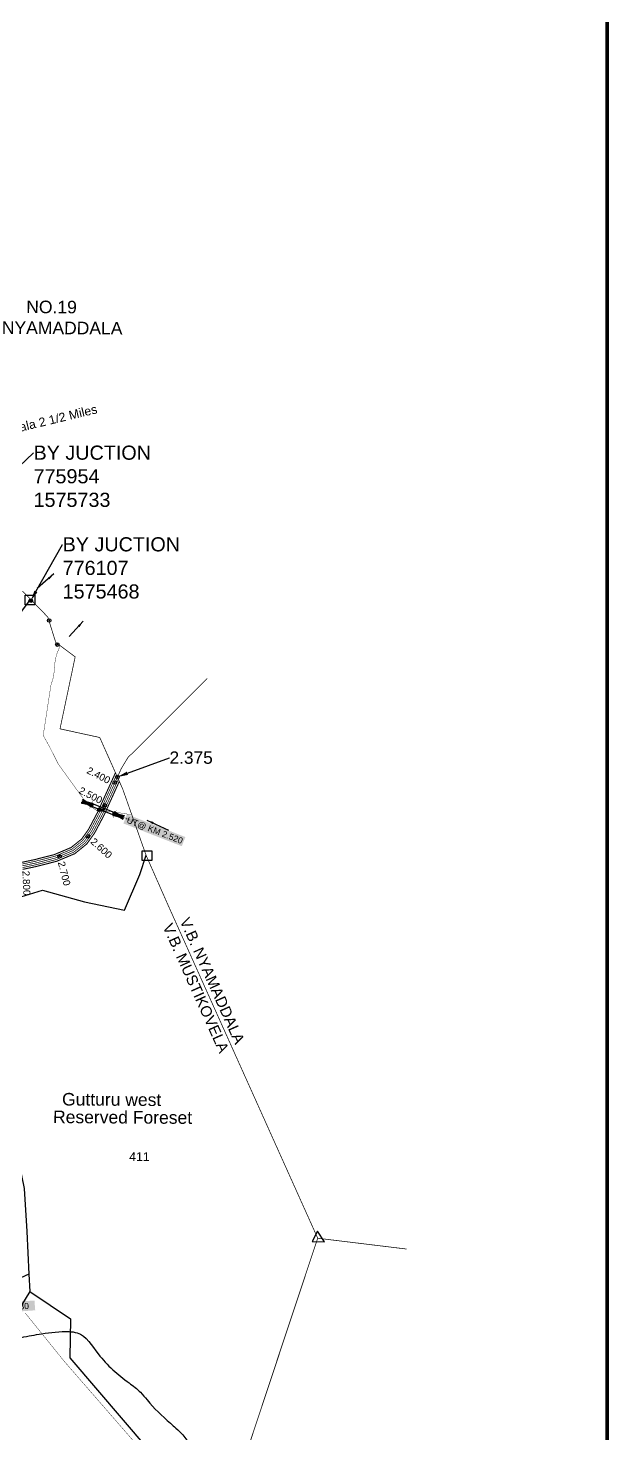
# Model space of a CAD drawing. Header units: inches. Extents: x 768179 to 777848, y 1567444 to 1579928.
# Drawn here: x 776100 to 777743, y 1573112 to 1577088 of the extents above; entities that cross this region are included whole.
import ezdxf
from ezdxf import colors
from ezdxf.entities.mleader import LeaderData, LeaderLine
from ezdxf.enums import TextEntityAlignment as Align
from ezdxf.math import Vec2, Vec3

# ---------------------------------------------------------------- set-up
doc = ezdxf.new("R2010")
doc.units = ezdxf.units.IN
doc.header["$MEASUREMENT"] = 0
doc.header["$PDMODE"] = 32
doc.header["$PDSIZE"] = 10
doc.linetypes.add('ACAD_ISO02W100', pattern=[15, 12, -3])
doc.linetypes.add('HIDDEN2', pattern=[0.1875, 0.125, -0.0625])
for name, color, linetype in [('CANAL1', 242, 'Continuous'), ('CSMark', 72, 'Continuous'), ('PLOT', 7, 'Continuous'), ('PLOT NO', 7, 'Continuous'), ('ROADS', 6, 'Continuous'), ('STREAM', 4, 'Continuous'), ('STRUCTURE', 5, 'Continuous'), ('TEXT', 7, 'Continuous'), ('VILLAGE BOUNDARY', 5, 'Continuous'), ('VILLAGE BOUNDRY', 5, 'Continuous'), ('VILLAGE STONES', 1, 'Continuous')]:
    doc.layers.add(name, color=color, linetype=linetype)
doc.styles.get("Standard").update_dxf_attribs({"font": 'arial.ttf'})
doc.linetypes.add('DOTS', pattern='A,1e-06,-3,["●",Standard,S=3,R=0,X=-1.25,Y=-1.25],-3', length=6.000001)
doc.dimstyles.get("Standard").update_dxf_attribs({"dimtxt": 0.18, "dimasz": 20, "dimexe": 0.18, "dimexo": 0.0625, "dimgap": 0.09, "dimtad": 0, "dimtih": 1, "dimtoh": 1, "dimdec": 4, "dimzin": 0, "dimdsep": 46, "dimtxsty": 'Standard', "dimcen": 0.09, "dimadec": 0, "dimazin": 0, "dimtfac": 1, "dimtdec": 4, "dimtofl": 0, "dimtmove": 0, "dimatfit": 3, "dimfxl": 1, "dimtolj": 1, "dimtzin": 0, "dimarcsym": 0})

# ---------------------------------------------------------------- blocks, each defined once
blk = doc.blocks.new('UT')
at = {"layer": 'STRUCTURE'}
h = blk.add_hatch(dxfattribs=at)
h.set_pattern_fill('DASH', color=150, scale=8, angle=-39.6278, style=0)
h.set_pattern_definition([(320.372247933, (-4370.464, -6260.8811), (1.40800153113, 0.132407282), [1, -1])])
h.paths.add_polyline_path([(765163, 1700681.9), (765165.6, 1700680.6), (765167.2, 1700680.3), (765169.1, 1700680), (765172.4, 1700679.6), (765176.4, 1700679.3), (765179.5, 1700679.5), (765183.1, 1700679.9), (765187.7, 1700680.9), (765188.9, 1700681.2), (765193.1, 1700682.2), (765196.1, 1700680.2), (765196.1, 1700672.2), (765193.1, 1700670.2), (765190.5, 1700670.8), (765188.1, 1700671.3), (765185.5, 1700671.8), (765183.6, 1700672.1), (765181, 1700672.5), (765180.3, 1700672.5), (765178.5, 1700672.6), (765176.7, 1700672.6), (765174.6, 1700672.5), (765172.5, 1700672.3), (765170.4, 1700672), (765168.5, 1700671.7), (765166.1, 1700671.2), (765165, 1700670.8), (765163, 1700669.7)])
h.paths.add_polyline_path([(765259.1, 1700682.2), (765256.1, 1700680.2), (765256.1, 1700672.2), (765259.1, 1700670.2), (765261.9, 1700671), (765264.4, 1700671.6), (765266.4, 1700672), (765269.1, 1700672.5), (765272.7, 1700673), (765276.1, 1700673.1), (765278.6, 1700672.9), (765281.2, 1700672.7), (765283.9, 1700672.3), (765286.4, 1700671.9), (765288, 1700671.3), (765289.2, 1700670.6), (765289.1, 1700682.7), (765287.6, 1700681.8), (765285.7, 1700681.2), (765283, 1700680.7), (765281.2, 1700680.4), (765276.7, 1700679.9), (765272.7, 1700679.9), (765268.7, 1700680.3), (765264.8, 1700681), (765261.2, 1700681.7)])
at = {"layer": 'STRUCTURE', "color": 150, "const_width": 0.628}
for points in [[(765190.1, 1700688.2), (765190.1, 1700684.2), (765196.1, 1700680.2), (765256.1, 1700680.2), (765262.1, 1700684.2), (765262.1, 1700688.2)], [(765190.1, 1700664.2), (765190.1, 1700668.2), (765196.1, 1700672.2), (765256.1, 1700672.2), (765262.1, 1700668.2), (765262.1, 1700664.2)]]:
    blk.add_lwpolyline(points, dxfattribs=at)
at = {"layer": 'STRUCTURE', "color": 150}
for points in [[(765196.1, 1700680.2), (765256.1, 1700680.2)], [(765196.1, 1700672.2), (765256.1, 1700672.2)], [(765196.1, 1700672.2), (765256.1, 1700672.2)]]:
    blk.add_lwpolyline(points, dxfattribs=at)
at = {"layer": 'STRUCTURE', "color": 0}
blk.add_circle((765226.1, 1700676.2), 1.89, dxfattribs=at)
at = {"layer": 'STRUCTURE', "color": 150}
for points in [[(765163, 1700681.9), (765164.4, 1700681.1), (765167.9, 1700680.2), (765171.2, 1700679.8), (765176.1, 1700679.4), (765184.7, 1700680.3), (765193.1, 1700682.2)], [(765163, 1700669.7), (765164.3, 1700670.6), (765167.8, 1700671.6), (765171.2, 1700672.1), (765176, 1700672.6), (765184.7, 1700672), (765193.1, 1700670.2)], [(765289.1, 1700682.7), (765287.8, 1700681.9), (765284.3, 1700680.9), (765280.9, 1700680.4), (765276.1, 1700679.8), (765267.4, 1700680.5), (765259.1, 1700682.2)], [(765289.2, 1700670.6), (765287.8, 1700671.4), (765284.2, 1700672.3), (765280.9, 1700672.7), (765276.1, 1700673.1), (765267.4, 1700672.2), (765259.1, 1700670.2)]]:
    blk.add_spline(points, degree=3, dxfattribs=at)
at = {"layer": 'STRUCTURE', "color": 0}
blk.add_text('STREAM', height=5, dxfattribs=at).set_placement((765148.2, 1700675.8), align=Align.MIDDLE_CENTER)
for points in [[(765190.9, 1700676), (765164.2, 1700675.8)], [(765289.3, 1700676.7), (765265.4, 1700676.4)]]:
    blk.add_leader(points, dimstyle='Standard', override={"dimasz": 10, "dimgap": 0.09, "dimtad": 0}, dxfattribs=at)

msp = doc.modelspace()

# ---------------------------------------------------------------- linework, layer by layer
at = {"color": 1, "linetype": 'ByBlock', "lineweight": -2, "ltscale": 200}
for p in [(776107, 1575468), (776159, 1575412), (776182, 1575344)]:
    msp.add_point(p, dxfattribs=at)
at = {"color": 2}
msp.add_point((776301, 1574877, 21), dxfattribs=at)
at = {"layer": 'CANAL1', "color": 1, "linetype": 'HIDDEN2', "ltscale": 50, "const_width": 2}
msp.add_lwpolyline([(776606.4, 1575248.4), (776414.3, 1575056), (776382.3, 1575025.1), (776363.4, 1574993.8), (776344.4, 1574952.3), (776304.7, 1574864.6), (776278.8, 1574815.8), (776258, 1574786.8), (776226.3, 1574761.3), (776176.8, 1574740.5), (776119.3, 1574725.8), (776083.2, 1574718.3)], dxfattribs=at)
at = {"layer": 'CANAL1', "color": 1, "const_width": 3}
for points in [[(776346.7, 1574981.4), (776335.3, 1574956.4), (776295.7, 1574869), (776270.3, 1574821.1), (776250.7, 1574793.7), (776221.2, 1574770), (776173.6, 1574750), (776117, 1574735.6), (776082.2, 1574728.2)], [(776357.6, 1574957.1), (776353.5, 1574948.1), (776313.7, 1574860.2), (776287.3, 1574810.5), (776265.3, 1574779.9), (776231.5, 1574752.6), (776180, 1574731), (776121.6, 1574716.1), (776084.3, 1574708.3)]]:
    msp.add_lwpolyline(points, dxfattribs=at)
at = {"layer": 'CANAL1', "color": 5, "const_width": 2}
for points in [[(776349.4, 1574975.3), (776339.8, 1574954.3), (776300.2, 1574866.8), (776274.6, 1574818.5), (776254.3, 1574790.3), (776223.8, 1574765.6), (776175.2, 1574745.3), (776118.2, 1574730.7), (776082.7, 1574723.3)], [(776354.9, 1574963.2), (776348.9, 1574950.2), (776309.2, 1574862.4), (776283.1, 1574813.2), (776261.7, 1574783.3), (776228.9, 1574757), (776178.4, 1574735.8), (776120.4, 1574721), (776083.7, 1574713.3)]]:
    msp.add_lwpolyline(points, dxfattribs=at)
at = {"layer": 'CSMark', "color": 5, "const_width": 10}
msp.add_lwpolyline([(768183.9, 1579923.4), (777737.7, 1579923.4), (777737.7, 1567449.5), (768183.9, 1567449.5)], close=True, dxfattribs=at)
at = {"layer": 'CSMark', "color": 3}
for p in [(776352.3, 1574969.6), (776344.8, 1574953.9), (776315.9, 1574889.3), (776268.5, 1574801.5), (776188.3, 1574745.3)]:
    msp.add_point(p, dxfattribs=at)
at = {"layer": 'PLOT'}
for points in [[(776106, 1575472.5), (775719.4, 1574959.5)], [(775917.6, 1574656.8), (775975, 1574574.3), (776054.2, 1574622.6), (776140.6, 1574649), (776259.1, 1574616.5), (776372, 1574593), (776416, 1574694.2), (776433.3, 1574748.1)], [(775975, 1574574.3), (775945.6, 1574409.5), (775905.8, 1574333.4), (775823.7, 1574267), (775771, 1574187.4), (775715.4, 1574134.9), (775630.3, 1574028.1), (775599, 1573994.4), (775556.8, 1573951.2), (775590.8, 1573894.3), (775664.4, 1573870.8), (775732, 1573876.2), (776072.1, 1573883.7), (776088.4, 1573805.9), (776095.7, 1573684.5), (776102, 1573563.2), (776104.6, 1573513.9), (776219.8, 1573437.3), (776217.9, 1573326.7), (776441.1, 1573065.5), (776478.9, 1573028.1), (776550.5, 1572982.7), (776670.7, 1572917.5)], [(776102, 1573563.2), (775867.9, 1573457.1)], [(776104.6, 1573513.9), (775831.9, 1573069.5)]]:
    msp.add_lwpolyline(points, dxfattribs=at)
at = {"layer": 'ROADS', "linetype": 'DOTS', "ltscale": 5, "const_width": 1.01}
for points in [[(776390.4, 1574863), (776337.6, 1574871.5), (776297.8, 1574871.8), (776276.3, 1574886.6), (776256.6, 1574906.8), (776185.3, 1575005.4), (776163, 1575049.5), (776142.2, 1575087.5), (776148, 1575124.2), (776163.9, 1575228.4), (776170.8, 1575250.8), (776174.5, 1575275.4), (776175.7, 1575296.1), (776179.7, 1575315), (776189.9, 1575340.5)], [(776091.7, 1573453.1), (776202.6, 1573315.8), (776433.8, 1573050.1)]]:
    msp.add_lwpolyline(points, dxfattribs=at)
at = {"layer": 'STREAM'}
msp.add_spline([(775913.4, 1573339.8), (775936.9, 1573344.7), (775974.6, 1573355.4), (776025.4, 1573369.3), (776080.8, 1573384.1), (776137.8, 1573394.6), (776215.8, 1573400.9), (776238.4, 1573397.4), (776298, 1573337.7), (776385.3, 1573255.7), (776417.8, 1573229.2), (776435.9, 1573207.7), (776501.9, 1573141.9), (776517.7, 1573127.7), (776537.4, 1573108.8), (776549, 1573094.2), (776576.6, 1573070.6), (776588.7, 1573055.5), (776599, 1573040.5), (776633.1, 1572999)], degree=3, dxfattribs=at)
at = {"layer": 'VILLAGE BOUNDARY', "color": 5, "linetype": 'ACAD_ISO02W100', "ltscale": 5, "const_width": 2.03}
msp.add_lwpolyline([(776083.5, 1575495.6), (776155.3, 1575421.8), (776177.7, 1575350.1), (776232.7, 1575309.4), (776189.8, 1575105.7), (776302.2, 1575081.2), (776367.1, 1574935.7), (776433.3, 1574748.1), (776495.1, 1574607.9), (776918.9, 1573665), (776819.3, 1573366.5), (776670.7, 1572917.5)], dxfattribs=at)
at = {"layer": 'VILLAGE BOUNDARY', "color": 5, "const_width": 1.97}
msp.add_lwpolyline([(776670.7, 1572917.5), (776918.9, 1573665)], dxfattribs=at)
at = {"layer": 'VILLAGE BOUNDARY', "color": 5, "ltscale": 100, "const_width": 2.03}
msp.add_lwpolyline([(776918.9, 1573665), (777170.5, 1573634.4)], dxfattribs=at)
at = {"layer": 'VILLAGE STONES'}
for points in [[(776091.2, 1575483.8), (776118.6, 1575483.6), (776118.5, 1575456.2), (776091, 1575456.4)], [(776422.2, 1574761.1), (776449.7, 1574761), (776449.5, 1574733.6), (776422.1, 1574733.7)]]:
    msp.add_lwpolyline(points, close=True, dxfattribs=at)
msp.add_lwpolyline([(776902.7, 1573655.4), (776937.6, 1573655.2), (776918.6, 1573685.3), (776902.7, 1573655.4)], dxfattribs=at)

# ---------------------------------------------------------------- block references
at = {"layer": 'STRUCTURE', "color": 0, "rotation": 158.0180224618508}
msp.add_blockref('UT', (2122495.2, 2865482.2), dxfattribs=at)

# ---------------------------------------------------------------- texts
at = {"layer": 'CSMark', "color": 1}
for s, rotation, p in [('2.400', 332.6379, (776267.9, 1574990.3)), ('2.500', 332.6379, (776245.4, 1574933.8)), ('2.600', 317.8155, (776280.9, 1574791.7)), ('2.800', 272.399, (776093.4, 1574704.3)), ('2.700', 284.3456, (776193.2, 1574730.3))]:
    msp.add_text(s, height=20, rotation=rotation, dxfattribs=at).set_placement(p, align=Align.MIDDLE_LEFT)
at = {"layer": 'PLOT NO'}
msp.add_text('411', height=25, rotation=359.6804, dxfattribs=at).set_placement((776414.6, 1573895.8), align=Align.MIDDLE_CENTER)
at = {"layer": 'STRUCTURE', "color": 5, "char_height": 17.409, "attachment_point": 1, "bg_fill": 1, "box_fill_scale": 1.3, "bg_fill_color": 7, "bg_fill_true_color": 16777215, "bg_fill_transparency": 4390977}
for s, insert, width, rotation in [('\\pi1.043;UT@ KM 2.520', (776382.1, 1574857.4), 166.974, 338.6874), ('\\pi14.628;UT@ KM 4.430', (775919.1, 1573469.3), 194.145, 4.1499)]:
    msp.add_mtext(s, dxfattribs=dict(at, insert=insert, width=width, rotation=rotation))
at = {"layer": 'TEXT'}
msp.add_text('Nyamaddala 2 1/2 Miles', height=25, rotation=13.5454, dxfattribs=at).set_placement((775933, 1575911))
at = {"layer": 'TEXT', "color": 1}
for s, p in [('Gutturu west ', (776195.5, 1574040.5)), ('Reserved Foreset ', (776170, 1573990.6))]:
    msp.add_text(s, height=35.441, rotation=359.6804, dxfattribs=at).set_placement(p)
at = {"layer": 'TEXT', "color": 1, "insert": (776025.7, 1576317.4), "char_height": 35.441, "width": 341.426, "attachment_point": 1, "rotation": 359.6804}
msp.add_mtext('     NO.19 NYAMADDALA', dxfattribs=at)
at = {"layer": 'VILLAGE BOUNDRY', "insert": (776539.3, 1574612.1), "char_height": 30.507, "width": 465.797, "attachment_point": 1, "rotation": 294.1334}
msp.add_mtext('\\pi39.941;V.B. NYAMADDALA\\P\\pi35.206;V.B. MUSTIKOVELA', dxfattribs=at)

# ---------------------------------------------------------------- leaders
at = {"color": 1, "linetype": 'ByBlock', "lineweight": -2, "ltscale": 200}
ml = msp.add_multileader_mtext('Standard', dxfattribs=at)
ml.set_content('BY JUCTION\\P775954\\P1575733', color=1)
ml.set_leader_properties()
ml.build(insert=Vec2(0, 0))
ml.multileader.update_dxf_attribs({"dogleg_length": 0.36, "arrow_head_size": 30})
ctx = ml.context
ctx.base_point, ctx.char_height, ctx.arrow_head_size, ctx.landing_gap_size, ctx.plane_origin = Vec3(776114.9, 1575886.4), 40, 30, 0.09, Vec3(775470.6, 1575913.5)
notes = []
notes.append((ctx, [(0, (1, 1, 0), (776114.5, 1575886.4), (1, 0), 0.36, [(0, [(775954, 1575733)], 0, [])])]))
ctx.mtext.insert, ctx.mtext.flow_direction = Vec3(776114.9, 1575906.8), 5
ml = msp.add_multileader_mtext('Standard', dxfattribs=at)
ml.set_content('BY JUCTION\\P776107\\P1575468', color=1)
ml.set_leader_properties()
ml.build(insert=Vec2(0, 0))
ml.multileader.update_dxf_attribs({"dogleg_length": 0.36, "arrow_head_size": 30})
ctx = ml.context
ctx.base_point, ctx.char_height, ctx.arrow_head_size, ctx.landing_gap_size, ctx.plane_origin = Vec3(776197.1, 1575627.3), 40, 30, 0.09, Vec3(775519.5, 1575580.7)
notes.append((ctx, [(0, (1, 1, 0), (776196.8, 1575627.3), (1, 0), 0.36, [(0, [(776107, 1575468)], 0, [])])]))
ctx.mtext.insert, ctx.mtext.flow_direction = Vec3(776197.2, 1575647.6), 5
at = {"layer": 'VILLAGE BOUNDARY'}
for points in [[(776172.7, 1575544.2), (776125.6, 1575502.4)], [(776255.6, 1575410.1), (776215.9, 1575366.4)], [(776435.3, 1574847.4), (776497.1, 1574818.9)]]:
    msp.add_leader(points, dimstyle='Standard', override={"dimgap": 0.09, "dimtad": 0}, dxfattribs=at)
at = {"layer": 'VILLAGE STONES', "color": 1}
ml = msp.add_multileader_mtext('Standard', dxfattribs=at)
ml.set_content('2.375', color=1)
ml.set_leader_properties()
ml.build(insert=Vec2(0, 0))
ml.multileader.update_dxf_attribs({"dogleg_length": 0.36, "arrow_head_size": 30})
ctx = ml.context
ctx.base_point, ctx.char_height, ctx.arrow_head_size, ctx.landing_gap_size, ctx.plane_origin = Vec3(776499.5, 1575024), 35, 30, 0.09, Vec3(776941.9, 1574739.6)
notes.append((ctx, [(0, (1, 1, 0), (776499.1, 1575024), (1, 0), 0.36, [(0, [(776352.3, 1574969.6)], 0, [])])]))
ctx.mtext.insert, ctx.mtext.flow_direction = Vec3(776499.6, 1575041.8), 5
for ctx, leaders in notes:
    for number, flags, end, landing, length, lines in leaders:
        leader = LeaderData()
        leader.index, (leader.has_last_leader_line, leader.has_dogleg_vector, leader.attachment_direction) = number, flags
        leader.last_leader_point, leader.dogleg_vector, leader.dogleg_length = Vec3(end), Vec3(landing), length
        for number, points, colour, breaks in lines:
            line = LeaderLine()
            line.index, line.vertices, line.color, line.breaks = number, Vec3.list(points), colors.encode_raw_color(colour), breaks
            leader.lines.append(line)
        ctx.leaders.append(leader)

doc.saveas('drawing.dxf')
